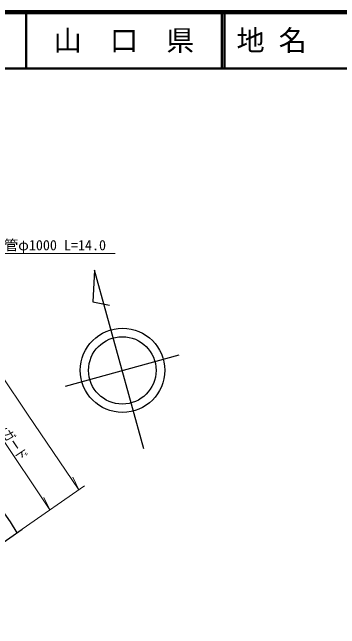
# Model space of a CAD drawing. Units: millimetres at full size, sheet at 1:1000; details may follow other scales. Extents: x 40000 to 680000, y 20000 to 380000.
# Drawn here: x 330525 to 388715, y 270284 to 380000 of the extents above; entities that cross this region are included whole.
import ezdxf
from ezdxf.enums import TextEntityAlignment as Align

# ---------------------------------------------------------------- set-up
doc = ezdxf.new("R2010")
doc.units = ezdxf.units.MM
doc.header["$LTSCALE"] = 1000
for name, color, linetype, lineweight in [('M-BGD', 7, 'Continuous', 25), ('M-BMK-OTRS', 5, 'Continuous', 25), ('M-BMK-SRVR', 3, 'Continuous', 25), ('M-STR-HTXT', 7, 'Continuous', 13), ('M-TTL', 2, 'Continuous', 140), ('M-TTL-LINE', 7, 'Continuous', 50)]:
    doc.layers.add(name, color=color, linetype=linetype, lineweight=lineweight)
doc.layers.add('M-TTL-TXT', color=7, linetype='Continuous')
doc.styles.add('ＭＳ ゴシック', font='')
doc.styles.get('ＭＳ ゴシック').set_extended_font_data('MS Gothic')

msp = doc.modelspace()

# ---------------------------------------------------------------- linework, layer by layer
at = {"layer": 'M-BGD'}
msp.add_lwpolyline([(331381, 287353), (330225, 289328), (328034, 292318), (326298, 294322), (322088, 298337), (320622, 299617), (318693, 301870), (316078, 305668), (313141, 310134), (309677, 315450)], dxfattribs=at)
at = {"layer": 'M-BMK-OTRS'}
msp.add_line((306983, 270284), (332272, 287976), dxfattribs=at)
at = {"layer": 'M-BMK-SRVR'}
for p, q in [((345146, 334127), (344832, 328469)), ((353924, 302286), (345146, 334127)), ((344832, 328469), (347775, 327884)), ((339948, 313474), (360193, 319055))]:
    msp.add_line(p, q, dxfattribs=at)
for centre, radius in [((350111, 316275), 7500), ((350070, 316264), 6000)]:
    msp.add_circle(centre, radius, dxfattribs=at)
at = {"layer": 'M-STR-HTXT'}
for p, q in [((319312, 318149), (337204, 291427)), ((341265, 297229), (342349, 295026)), ((332272, 287976), (343336, 295716)), ((336136, 293637), (337204, 291427))]:
    msp.add_line(p, q, dxfattribs=at)
for points in [[(215498, 345590), (227231, 346423), (234723, 346655), (241368, 346574), (248567, 346324), (255490, 345769), (263521, 344842), (270977, 343720), (277866, 342379), (285691, 340510), (292023, 338838), (298326, 336908), (303497, 335177), (305253, 334529), (309567, 332472), (314173, 329722), (316782, 327887), (320353, 324978), (323423, 321883), (325896, 319012), (328531, 315481), (333207, 308478), (342349, 295026)], [(301933, 320288), (317903, 337042), (348818, 337042)]]:
    msp.add_lwpolyline(points, dxfattribs=at)
at = {"layer": 'M-TTL'}
msp.add_line((680000, 380000), (40000, 380000), dxfattribs=at)
at = {"layer": 'M-TTL-LINE'}
for p, q in [((333000, 380000), (333000, 370000)), ((367750, 380000), (367750, 370000)), ((368250, 380000), (368250, 370000)), ((40000, 370000), (680000, 370000))]:
    msp.add_line(p, q, dxfattribs=at)

# ---------------------------------------------------------------- texts
at = {"layer": 'M-STR-HTXT', "style": 'ＭＳ ゴシック'}
msp.add_text('ヒューム管φ1000 L=14.0', height=1833, dxfattribs=at).set_placement((319068, 337092), align=Align.BOTTOM_LEFT)
at = {"layer": 'M-STR-HTXT', "style": 'ＭＳ ゴシック', "width": 0.8}
msp.add_text('ストンガード', height=1833, rotation=303.806, dxfattribs=at).set_placement((328129, 304701), align=Align.BOTTOM_CENTER)
at = {"layer": 'M-TTL-TXT', "style": 'ＭＳ ゴシック'}
msp.add_text('山\u3000口\u3000県', height=3666, dxfattribs=at).set_placement((350375, 375000), align=Align.MIDDLE_CENTER)
msp.add_text('地 名', height=3666, dxfattribs=at).set_placement((370380, 375000), align=Align.MIDDLE_LEFT)

doc.saveas('drawing.dxf')
